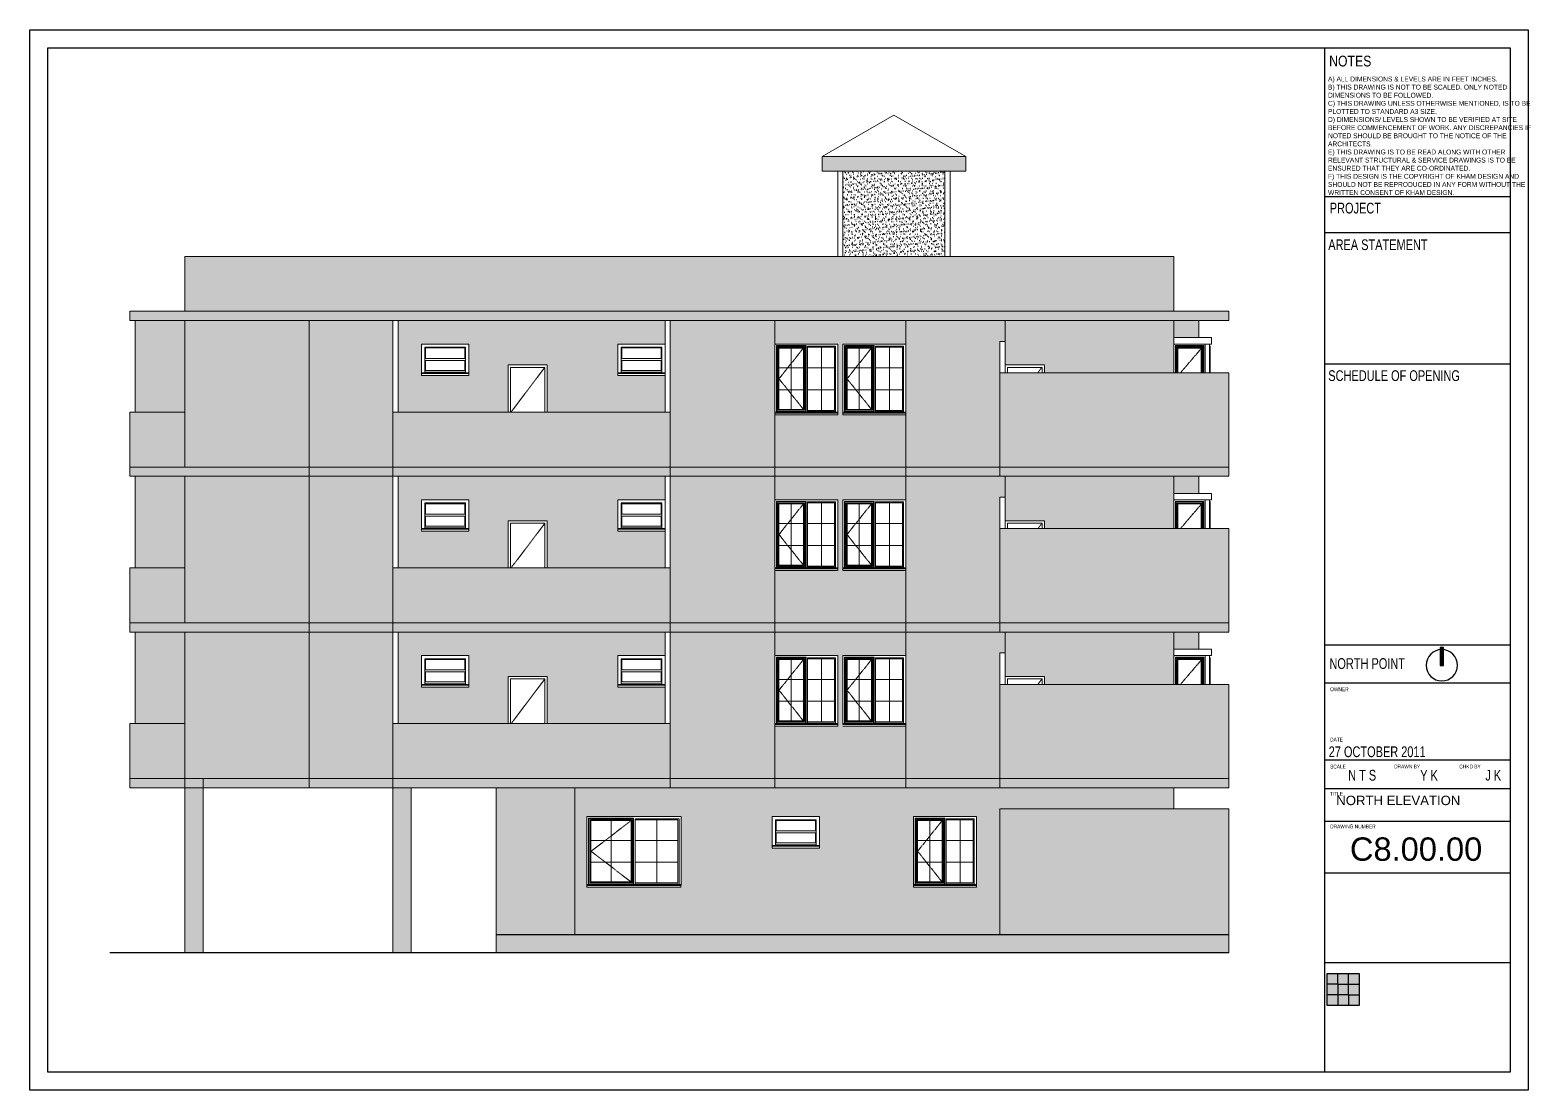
# Model space of a CAD drawing. Header units: inches. Extents: x 13884 to 18519, y 5853 to 8310.
# Drawn here: x 13884 to 15029, y 6676 to 7486 of the extents above; entities that cross this region are included whole.
import ezdxf

# ---------------------------------------------------------------- set-up
doc = ezdxf.new("R2010")
doc.units = ezdxf.units.IN
doc.header["$LTSCALE"] = 0.5
doc.header["$MEASUREMENT"] = 0
doc.linetypes.add('Centre', pattern=[1.25, 0.25, -0.1875, 0.625, -0.1875])
doc.layers.add('A- Template', color=7, linetype='Continuous')
doc.layers.add('Template', color=7, linetype='Continuous')
for name, color, linetype, lineweight in [('A-COLSENM', 4, 'Continuous', 9), ('A-DOORSYM', 1, 'Continuous', 9), ('A-FLOROTM', 6, 'Continuous', 9), ('A-GLAZIDM', 6, 'Continuous', 9), ('A-ROOFOTM', 4, 'Continuous', 9), ('A-WALL', 2, 'Continuous', 9)]:
    doc.layers.add(name, color=color, linetype=linetype, lineweight=lineweight)
doc.styles.add('alpha', font='swisscl.ttf')
pattern_1 = [(37.5, (0, 0), (-0.1259867, 3.85364754), [0, -3.04, 0, -3.4, 0, -3.25]), (7.5, (0, 0), (3.5395534, 5.6442921), [0, -1.64, 0, -2.74, 0, -1.05]), (327.5, (-2.46, 0), (6.2282837, 0.0113181), [0, -1, 0, -3.6, 0, -4.7]), (317.5, (-2.46, 0), (6.0122532, 1.7553511), [0, -0.5, 0, -2.36, 0, -2.7])]

# ---------------------------------------------------------------- blocks, each defined once
blk = doc.blocks.new('Concept - Sash - W4-132859-East')
at = {"layer": 'A-GLAZIDM', "color": 7}
for p, q in [((40.8, 101.6), (72, 101.6)), ((40.8, 82.5), (40.8, 101.6)), ((41.4, 101), (41.4, 93)), ((71.4, 101), (41.4, 101)), ((41.4, 93), (71.4, 93)), ((71.4, 93), (71.4, 101)), ((72, 101.6), (72, 82.5)), ((38.4, 82), (74.4, 82)), ((74.4, 82), (38.4, 82)), ((38.4, 81.5), (38.4, 81.8)), ((74.4, 81.8), (38.4, 81.8)), ((38.4, 80), (38.4, 81.5)), ((74.4, 81.5), (38.4, 81.5)), ((72, 91.5), (40.8, 91.5)), ((72, 82.5), (40.8, 82.5)), ((41.4, 91.5), (41.4, 83.9)), ((41.4, 83.9), (71.4, 83.9)), ((71.4, 83.9), (71.4, 91.5)), ((74.4, 81.8), (74.4, 81.5)), ((74.4, 81.5), (74.4, 80)), ((74.4, 80), (38.4, 80))]:
    blk.add_line(p, q, dxfattribs=at)
blk = doc.blocks.new('Dbl All Bars - W3-135000-East')
at = {"layer": 'A-GLAZIDM', "color": 7}
for p, q in [((147.6, 52.1), (147.6, 102.8)), ((148, 102.4), (147.6, 102.8)), ((147.6, 102.8), (170.2, 102.8)), ((148, 52.5), (148, 102.4)), ((169.8, 102.4), (148, 102.4)), ((149.5, 100.9), (148.9, 101.5)), ((148.9, 101.5), (148.9, 53.4)), ((168.9, 101.5), (148.9, 101.5)), ((149.5, 100.9), (149.5, 54.1)), ((168.2, 100.9), (149.5, 100.9)), ((158.9, 54.1), (158.9, 100.9)), ((168.9, 101.5), (168.2, 100.9)), ((168.2, 54.1), (168.2, 100.9)), ((168.9, 53.4), (168.9, 101.5)), ((170.2, 102.8), (169.8, 102.4)), ((169.8, 102.4), (169.8, 52.5)), ((170.2, 102.8), (170.2, 52.1)), ((171.4, 52.5), (171.4, 102.4)), ((171.4, 102.4), (192.8, 102.4)), ((171.4, 101.6), (171.4, 102.4)), ((192.8, 102.4), (171.4, 102.4)), ((192, 101.6), (171.4, 101.6)), ((181.9, 53.3), (181.9, 101.6)), ((192, 101.6), (192, 53.3)), ((192.8, 102.4), (192.8, 52.5)), ((192.8, 52.5), (192.8, 102.4)), ((149.5, 85.8), (168.2, 85.8)), ((171.4, 85.8), (192, 85.8)), ((149.5, 69.1), (168.2, 69.1)), ((171.4, 69.1), (192, 69.1)), ((146.4, 52), (194.4, 52)), ((194.4, 52), (146.4, 52)), ((194.4, 51.8), (146.4, 51.8)), ((146.4, 51.3), (146.4, 51.6)), ((146.4, 50), (146.4, 51.3)), ((194.4, 51.3), (146.4, 51.3)), ((194.4, 50), (146.4, 50)), ((148, 52.5), (147.6, 52.1)), ((170.2, 52.1), (147.6, 52.1)), ((169.8, 52.5), (148, 52.5)), ((149.5, 54.1), (148.9, 53.4)), ((148.9, 53.4), (168.9, 53.4)), ((149.5, 54.1), (168.2, 54.1)), ((168.2, 54.1), (168.9, 53.4)), ((169.8, 52.5), (170.2, 52.1)), ((192, 53.3), (171.4, 53.3)), ((171.4, 53.3), (171.4, 52.5)), ((192.8, 52.5), (171.4, 52.5)), ((171.4, 52.5), (192.8, 52.5)), ((194.4, 51.6), (194.4, 51.3)), ((194.4, 51.3), (194.4, 50))]:
    blk.add_line(p, q, dxfattribs=at)
at = {"layer": 'A-GLAZIDM', "color": 7, "linetype": 'Centre'}
for p in [(168.2, 100.9), (168.2, 54.1)]:
    blk.add_line(p, (149.5, 77.5), dxfattribs=at)
blk = doc.blocks.new('Dbl All Bars - W2-137979-East')
at = {"layer": 'A-GLAZIDM', "color": 7}
for p, q in [((-102.2, 52.1), (-102.2, 102.8)), ((-101.8, 102.4), (-102.2, 102.8)), ((-102.2, 102.8), (-67.6, 102.8)), ((-101.8, 52.5), (-101.8, 102.4)), ((-68, 102.4), (-101.8, 102.4)), ((-100.2, 100.9), (-100.9, 101.5)), ((-100.9, 101.5), (-100.9, 53.4)), ((-68.8, 101.5), (-100.9, 101.5)), ((-100.2, 100.9), (-100.2, 54.1)), ((-69.5, 100.9), (-100.2, 100.9)), ((-84.9, 54.1), (-84.9, 100.9)), ((-68.8, 101.5), (-69.5, 100.9)), ((-69.5, 54.1), (-69.5, 100.9)), ((-68.8, 53.4), (-68.8, 101.5)), ((-67.6, 102.8), (-68, 102.4)), ((-68, 102.4), (-68, 52.5)), ((-67.6, 102.8), (-67.6, 52.1)), ((-66.4, 52.5), (-66.4, 102.4)), ((-66.4, 102.4), (-32.9, 102.4)), ((-66.4, 101.6), (-66.4, 102.4)), ((-32.9, 102.4), (-66.4, 102.4)), ((-33.7, 101.6), (-66.4, 101.6)), ((-49.9, 53.3), (-49.9, 101.6)), ((-33.7, 101.6), (-33.7, 53.3)), ((-32.9, 102.4), (-32.9, 52.5)), ((-32.9, 52.5), (-32.9, 102.4)), ((-100.2, 85.8), (-69.5, 85.8)), ((-66.4, 85.8), (-33.7, 85.8)), ((-100.2, 69.1), (-69.5, 69.1)), ((-66.4, 69.1), (-33.7, 69.1)), ((-103.4, 52), (-31.4, 52)), ((-31.4, 52), (-103.4, 52)), ((-31.4, 51.8), (-103.4, 51.8)), ((-103.4, 51.3), (-103.4, 51.6)), ((-103.4, 50), (-103.4, 51.3)), ((-31.4, 51.3), (-103.4, 51.3)), ((-31.4, 50), (-103.4, 50)), ((-101.8, 52.5), (-102.2, 52.1)), ((-67.6, 52.1), (-102.2, 52.1)), ((-68, 52.5), (-101.8, 52.5)), ((-100.2, 54.1), (-100.9, 53.4)), ((-100.9, 53.4), (-68.8, 53.4)), ((-100.2, 54.1), (-69.5, 54.1)), ((-69.5, 54.1), (-68.8, 53.4)), ((-68, 52.5), (-67.6, 52.1)), ((-33.7, 53.3), (-66.4, 53.3)), ((-66.4, 53.3), (-66.4, 52.5)), ((-32.9, 52.5), (-66.4, 52.5)), ((-66.4, 52.5), (-32.9, 52.5)), ((-31.4, 51.6), (-31.4, 51.3)), ((-31.4, 51.3), (-31.4, 50))]:
    blk.add_line(p, q, dxfattribs=at)
at = {"layer": 'A-GLAZIDM', "color": 7, "linetype": 'Centre'}
for p in [(-69.5, 100.9), (-69.5, 54.1)]:
    blk.add_line(p, (-100.2, 77.5), dxfattribs=at)
blk = doc.blocks.new('Single Shutter with Louvers - D3-135380-East')
at = {"layer": 'A-DOORSYM'}
for p, q in [((218.2, 211.2), (218.2, 207)), ((244.6, 211.2), (218.2, 211.2)), ((218.2, 211.2), (244.6, 211.2)), ((218.2, 207), (218.2, 211.2)), ((244.6, 207), (244.6, 211.2)), ((244.6, 211.2), (244.6, 207))]:
    blk.add_line(p, q, dxfattribs=at)
at = {"layer": 'A-DOORSYM', "linetype": 'Centre'}
blk.add_line((241.4, 207), (244.6, 211.2), dxfattribs=at)
blk = doc.blocks.new('Single Shutter with Louvers - D3-V2-East')
at = {"layer": 'A-DOORSYM'}
for p, q in [((-161.8, 211.2), (-161.8, 177)), ((-135.4, 211.2), (-161.8, 211.2)), ((-161.8, 211.2), (-135.4, 211.2)), ((-161.8, 177), (-161.8, 211.2)), ((-135.4, 177), (-135.4, 211.2)), ((-135.4, 211.2), (-135.4, 177))]:
    blk.add_line(p, q, dxfattribs=at)
at = {"layer": 'A-DOORSYM', "linetype": 'Centre'}
blk.add_line((-161.3, 177), (-135.4, 211.2), dxfattribs=at)
blk = doc.blocks.new('Concept - Sash - W4-V3-East')
at = {"layer": 'A-GLAZIDM', "color": 7}
for p, q in [((-77.2, 226.6), (-46, 226.6)), ((-77.2, 207.5), (-77.2, 226.6)), ((-76.6, 226), (-76.6, 218)), ((-46.6, 226), (-76.6, 226)), ((-76.6, 218), (-46.6, 218)), ((-46.6, 218), (-46.6, 226)), ((-46, 226.6), (-46, 207.5)), ((-79.6, 207), (-43.6, 207)), ((-43.6, 207), (-79.6, 207)), ((-79.6, 206.5), (-79.6, 206.8)), ((-43.6, 206.8), (-79.6, 206.8)), ((-79.6, 205), (-79.6, 206.5)), ((-43.6, 206.5), (-79.6, 206.5)), ((-46, 216.5), (-77.2, 216.5)), ((-46, 207.5), (-77.2, 207.5)), ((-76.6, 216.5), (-76.6, 208.9)), ((-76.6, 208.9), (-46.6, 208.9)), ((-46.6, 208.9), (-46.6, 216.5)), ((-43.6, 205), (-79.6, 205))]:
    blk.add_line(p, q, dxfattribs=at)
blk = doc.blocks.new('Dbl All Bars - W3-V5-East')
at = {"layer": 'A-GLAZIDM', "color": 7}
for p, q in [((41.6, 177.1), (41.6, 227.8)), ((42, 227.4), (41.6, 227.8)), ((41.6, 227.8), (64.2, 227.8)), ((42, 177.5), (42, 227.4)), ((63.8, 227.4), (42, 227.4)), ((43.5, 225.9), (42.9, 226.5)), ((42.9, 226.5), (42.9, 178.4)), ((62.9, 226.5), (42.9, 226.5)), ((43.5, 225.9), (43.5, 179.1)), ((62.2, 225.9), (43.5, 225.9)), ((52.9, 179.1), (52.9, 225.9)), ((62.9, 226.5), (62.2, 225.9)), ((62.2, 179.1), (62.2, 225.9)), ((62.9, 178.4), (62.9, 226.5)), ((64.2, 227.8), (63.8, 227.4)), ((63.8, 227.4), (63.8, 177.5)), ((64.2, 227.8), (64.2, 177.1)), ((65.4, 177.5), (65.4, 227.4)), ((65.4, 227.4), (86.8, 227.4)), ((65.4, 226.6), (65.4, 227.4)), ((86.8, 227.4), (65.4, 227.4)), ((86, 226.6), (65.4, 226.6)), ((75.9, 178.3), (75.9, 226.6)), ((86, 226.6), (86, 178.3)), ((86.8, 227.4), (86.8, 177.5)), ((86.8, 177.5), (86.8, 227.4)), ((43.5, 210.8), (62.2, 210.8)), ((65.4, 210.8), (86, 210.8)), ((43.5, 194.1), (62.2, 194.1)), ((65.4, 194.1), (86, 194.1)), ((40.4, 177), (88.4, 177)), ((88.4, 177), (40.4, 177)), ((88.4, 176.8), (40.4, 176.8)), ((88.4, 176.3), (40.4, 176.3)), ((88.4, 175), (40.4, 175)), ((42, 177.5), (41.6, 177.1)), ((64.2, 177.1), (41.6, 177.1)), ((63.8, 177.5), (42, 177.5)), ((43.5, 179.1), (42.9, 178.4)), ((42.9, 178.4), (62.9, 178.4)), ((43.5, 179.1), (62.2, 179.1)), ((62.2, 179.1), (62.9, 178.4)), ((63.8, 177.5), (64.2, 177.1)), ((86, 178.3), (65.4, 178.3)), ((65.4, 178.3), (65.4, 177.5)), ((86.8, 177.5), (65.4, 177.5)), ((65.4, 177.5), (86.8, 177.5)), ((88.4, 176.6), (88.4, 176.3)), ((88.4, 176.3), (88.4, 175))]:
    blk.add_line(p, q, dxfattribs=at)
at = {"layer": 'A-GLAZIDM', "color": 7, "linetype": 'Centre'}
for p in [(62.2, 225.9), (62.2, 179.1)]:
    blk.add_line(p, (43.5, 202.5), dxfattribs=at)
blk = doc.blocks.new('Bay - Rectangular _3_ - 6ft-157447-East')
at = {"layer": 'A-GLAZIDM', "color": 7}
for p, q in [((345.4, 233.9), (374.2, 233.9)), ((374.2, 233.9), (374.2, 229)), ((374.2, 229), (345.4, 229)), ((346.6, 207), (346.6, 227.8)), ((347, 227.4), (346.6, 227.8)), ((346.6, 227.8), (368.2, 227.8)), ((347, 207), (347, 227.4)), ((367.8, 227.4), (347, 227.4)), ((348.5, 225.9), (347.9, 226.5)), ((347.9, 226.5), (347.9, 207)), ((366.9, 226.5), (347.9, 226.5)), ((348.5, 225.9), (348.5, 207)), ((366.2, 225.9), (348.5, 225.9)), ((366.9, 226.5), (366.2, 225.9)), ((366.2, 207), (366.2, 225.9)), ((366.9, 207), (366.9, 226.5)), ((368.2, 227.8), (367.8, 227.4)), ((367.8, 227.4), (367.8, 207)), ((368.2, 227.8), (368.2, 207)), ((369.4, 207), (369.4, 229)), ((369.4, 229), (369.4, 207)), ((372.7, 229), (372.7, 207)), ((372.7, 227.8), (372.9, 227.8)), ((372.9, 227.8), (373.1, 227.4)), ((372.9, 227.8), (372.9, 207)), ((373.1, 207), (373.1, 227.4))]:
    blk.add_line(p, q, dxfattribs=at)
at = {"layer": 'A-GLAZIDM', "color": 7, "linetype": 'Centre'}
blk.add_line((368.2, 227.8), (350.4, 207), dxfattribs=at)
blk = doc.blocks.new('Dbl All Bars - W3-V4-East')
at = {"layer": 'A-GLAZIDM', "color": 7}
for p, q in [((93.6, 177.1), (93.6, 227.8)), ((94, 227.4), (93.6, 227.8)), ((93.6, 227.8), (116.2, 227.8)), ((94, 177.5), (94, 227.4)), ((115.8, 227.4), (94, 227.4)), ((95.5, 225.9), (94.9, 226.5)), ((94.9, 226.5), (94.9, 178.4)), ((114.9, 226.5), (94.9, 226.5)), ((95.5, 225.9), (95.5, 179.1)), ((114.2, 225.9), (95.5, 225.9)), ((104.9, 179.1), (104.9, 225.9)), ((114.9, 226.5), (114.2, 225.9)), ((114.2, 179.1), (114.2, 225.9)), ((114.9, 178.4), (114.9, 226.5)), ((116.2, 227.8), (115.8, 227.4)), ((115.8, 227.4), (115.8, 177.5)), ((116.2, 227.8), (116.2, 177.1)), ((117.4, 177.5), (117.4, 227.4)), ((117.4, 227.4), (138.8, 227.4)), ((117.4, 226.6), (117.4, 227.4)), ((138.8, 227.4), (117.4, 227.4)), ((138, 226.6), (117.4, 226.6)), ((127.9, 178.3), (127.9, 226.6)), ((138, 226.6), (138, 178.3)), ((138.8, 227.4), (138.8, 177.5)), ((138.8, 177.5), (138.8, 227.4)), ((95.5, 210.8), (114.2, 210.8)), ((117.4, 210.8), (138, 210.8)), ((95.5, 194.1), (114.2, 194.1)), ((117.4, 194.1), (138, 194.1)), ((92.4, 177), (140.4, 177)), ((140.4, 177), (92.4, 177)), ((140.4, 176.8), (92.4, 176.8)), ((92.4, 176.3), (92.4, 176.6)), ((92.4, 175), (92.4, 176.3)), ((140.4, 176.3), (92.4, 176.3)), ((140.4, 175), (92.4, 175)), ((94, 177.5), (93.6, 177.1)), ((116.2, 177.1), (93.6, 177.1)), ((115.8, 177.5), (94, 177.5)), ((95.5, 179.1), (94.9, 178.4)), ((94.9, 178.4), (114.9, 178.4)), ((95.5, 179.1), (114.2, 179.1)), ((114.2, 179.1), (114.9, 178.4)), ((115.8, 177.5), (116.2, 177.1)), ((138, 178.3), (117.4, 178.3)), ((117.4, 178.3), (117.4, 177.5)), ((138.8, 177.5), (117.4, 177.5)), ((117.4, 177.5), (138.8, 177.5))]:
    blk.add_line(p, q, dxfattribs=at)
at = {"layer": 'A-GLAZIDM', "color": 7, "linetype": 'Centre'}
for p in [(114.2, 225.9), (114.2, 179.1)]:
    blk.add_line(p, (95.5, 202.5), dxfattribs=at)
blk = doc.blocks.new('A3 Paper')
at = {"layer": 'Template', "color": 116}
for points in [[(44545, -27531), (69442, -27531), (69442, -45138), (44545, -45138)], [(69146, -44841), (44841, -44841), (44841, -27828), (69146, -27828)]]:
    blk.add_lwpolyline(points, close=True, dxfattribs=at)
blk = doc.blocks.new('North Point')
at = {"layer": 'A- Template'}
blk.add_lwpolyline([(-0.1, 1.6), (18.2, 1.6), (18.2, -1.8), (-0.1, -1.8)], close=True, dxfattribs=at)
blk.add_circle((0, 0), 16.1, dxfattribs=at)
blk.add_solid([(-0.1, 1.6), (18.2, 1.6), (-0.1, -1.8), (18.2, -1.8)], dxfattribs=at)

msp = doc.modelspace()

# ---------------------------------------------------------------- hatches: boundary and pattern name
h = msp.add_hatch(color=250)
h.dxf.hatch_style = 1
h.paths.add_polyline_path([(14016.50499, 6907.20143), (14002.50499, 6907.20143), (14002.50499, 6781.20143), (14016.50499, 6781.20143)])
h.paths.add_polyline_path([(14002.50499, 6914.20143), (13960.50499, 6914.20143), (13960.50499, 6907.20143), (14002.50499, 6907.20143)])
h.paths.add_polyline_path([(14016.50499, 6914.20143), (14002.50499, 6914.20143), (14002.50499, 6907.20143), (14016.50499, 6907.20143)])
h.paths.add_polyline_path([(14097.50499, 6914.20143), (14016.50499, 6914.20143), (14016.50499, 6907.20143), (14097.50499, 6907.20143)])
h.paths.add_polyline_path([(14161.50499, 6914.20143), (14097.50499, 6914.20143), (14097.50499, 6907.20143), (14161.50499, 6907.20143), (14161.50499, 6909.20143)])
h.paths.add_polyline_path([(14175.50499, 6907.20143), (14161.50499, 6907.20143), (14161.50499, 6781.20143), (14175.50499, 6781.20143)])
h.paths.add_polyline_path([(14373.50499, 6914.20143), (14161.50499, 6914.20143), (14161.50499, 6909.20143), (14161.50499, 6907.20143), (14175.50499, 6907.20143), (14373.50499, 6907.20143)])
h.paths.add_polyline_path([(14800.50499, 6795.20143), (14240.50499, 6795.20143), (14240.50499, 6781.20143), (14800.50499, 6781.20143)])
h.paths.add_polyline_path([(14800.50499, 6914.20143), (14625.50499, 6914.20143), (14625.50499, 6907.20143), (14800.50499, 6907.20143)])
h.paths.add_polyline_path([(14625.50499, 6914.20143), (14553.50499, 6914.20143), (14553.50499, 6907.20143), (14625.50499, 6907.20143)])
h.paths.add_polyline_path([(14553.50499, 6914.20143), (14453.50499, 6914.20143), (14453.50499, 6907.20143), (14553.50499, 6907.20143)])
h.paths.add_polyline_path([(14453.50499, 6914.20143), (14373.50499, 6914.20143), (14373.50499, 6907.20143), (14453.50499, 6907.20143)])
h.paths.add_polyline_path([(14758.50499, 7313.20143), (14002.50499, 7313.20143), (14002.50499, 7271.20143), (14758.50499, 7271.20143)])
h.paths.add_polyline_path([(14599.50499, 7389.38569), (14489.50499, 7389.38569), (14489.50499, 7378.20143), (14599.50499, 7378.20143)])
h = msp.add_hatch()
h.set_pattern_fill('AR-SAND', color=250, scale=2)
h.set_pattern_definition(pattern_1)
h.paths.add_polyline_path([(14583.50499, 7378.20143), (14505.50499, 7378.20143), (14505.50499, 7313.20143), (14583.50499, 7313.20143)])
h = msp.add_hatch(color=250)
h.dxf.hatch_style = 1
h.paths.add_polyline_path([(14800.50499, 7271.20143), (13960.50499, 7271.20143), (13960.50499, 7264.20143), (14800.50499, 7264.20143)])
h.paths.add_polyline_path([(14002.50499, 7194.20143), (13960.50499, 7194.20143), (13960.50499, 7152.20143), (14002.50499, 7152.20143)])
h.paths.add_polyline_path([(14373.50499, 7194.20143), (14161.50499, 7194.20143), (14161.50499, 7152.20143), (14373.50499, 7152.20143)])
h.paths.add_polyline_path([(14800.50499, 7224.20143), (14625.50499, 7224.20143), (14625.50499, 7152.20143), (14800.50499, 7152.20143)])
h = msp.add_hatch()
h.set_pattern_fill('AR-SAND', color=250, scale=2)
h.set_pattern_definition(pattern_1)
h.paths.add_polyline_path([(14002.50499, 7264.20143), (13964.50499, 7264.20143), (13964.50499, 7194.20143), (14002.50499, 7194.20143)])
h.paths.add_polyline_path([(14097.50499, 7264.20143), (14002.50499, 7264.20143), (14002.50499, 7194.20143), (14002.50499, 7152.20143), (14097.50499, 7152.20143)])
h.paths.add_polyline_path([(14161.50499, 7264.20143), (14097.50499, 7264.20143), (14097.50499, 7152.20143), (14161.50499, 7152.20143)])
h.paths.add_polyline_path([(14333.50499, 7246.20143), (14369.50499, 7246.20143), (14369.50499, 7264.20143), (14165.50499, 7264.20143), (14165.50499, 7194.20143), (14249.50499, 7194.20143), (14249.50499, 7230.20143), (14279.50499, 7230.20143), (14279.50499, 7194.20143), (14369.50499, 7194.20143), (14369.50499, 7222.20143), (14333.50499, 7222.20143), (14333.50499, 7223.75073), (14333.50499, 7223.98086)])
h.paths.add_polyline_path([(14219.45208, 7223.98086), (14219.45208, 7222.20143), (14183.45208, 7222.20143), (14183.45208, 7223.75073), (14183.45208, 7223.98086), (14183.45208, 7246.20143), (14219.45208, 7246.20143)], flags=16)
h.paths.add_polyline_path([(14217.08988, 7243.83923), (14217.08988, 7224.2093), (14219.45208, 7224.2093), (14219.45208, 7223.75073), (14183.45208, 7223.75073), (14183.45208, 7224.2093), (14185.81429, 7224.2093), (14185.81429, 7243.83923)], flags=0)
h.paths.add_polyline_path([(14216.41779, 7243.16714), (14216.41779, 7235.16879), (14186.48638, 7235.16879), (14186.48638, 7243.16714)], flags=0)
h.paths.add_polyline_path([(14216.41779, 7233.7093), (14216.41779, 7226.14124), (14186.48638, 7226.14124), (14186.48638, 7233.7093)], flags=0)
h.paths.add_polyline_path([(14453.50499, 7264.20143), (14373.50499, 7264.20143), (14373.50499, 7152.20143), (14453.50499, 7152.20143)])
h.paths.add_polyline_path([(14553.50499, 7192.20143), (14505.50499, 7192.20143), (14505.50499, 7193.53249), (14505.50499, 7193.75519), (14505.50499, 7246.20143), (14553.50499, 7246.20143), (14553.50499, 7264.20143), (14453.50499, 7264.20143), (14453.50499, 7246.20143), (14501.50499, 7246.20143), (14501.50499, 7193.75519), (14501.50499, 7193.53249), (14501.50499, 7192.20143), (14453.50499, 7192.20143), (14453.50499, 7152.20143), (14553.50499, 7152.20143)])
h.paths.add_polyline_path([(14625.50499, 7248.20143), (14629.50499, 7248.20143), (14629.50499, 7264.20143), (14553.50499, 7264.20143), (14553.50499, 7246.20143), (14553.50499, 7152.20143), (14625.50499, 7152.20143)])
h.paths.add_polyline_path([(14758.50499, 7264.20143), (14629.50499, 7264.20143), (14629.50499, 7248.20143), (14629.50499, 7230.20143), (14659.50499, 7230.20143), (14659.50499, 7224.20143), (14758.50499, 7224.20143)])
h.paths.add_polyline_path([(14777.50499, 7264.20143), (14758.50499, 7264.20143), (14758.50499, 7251.12269), (14777.50499, 7251.12269)])
h = msp.add_hatch(color=250)
h.dxf.hatch_style = 1
h.paths.add_polyline_path([(14800.50499, 7152.20143), (13960.50499, 7152.20143), (13960.50499, 7145.20143), (14800.50499, 7145.20143)])
h.paths.add_polyline_path([(14002.50499, 7075.20143), (13960.50499, 7075.20143), (13960.50499, 7033.20143), (14002.50499, 7033.20143)])
h.paths.add_polyline_path([(14373.50499, 7075.20143), (14161.50499, 7075.20143), (14161.50499, 7033.20143), (14373.50499, 7033.20143)])
h.paths.add_polyline_path([(14800.50499, 7105.20143), (14625.50499, 7105.20143), (14625.50499, 7033.20143), (14800.50499, 7033.20143)])
h = msp.add_hatch()
h.set_pattern_fill('AR-SAND', color=250, scale=2)
h.set_pattern_definition(pattern_1)
h.paths.add_polyline_path([(14002.50499, 7145.20143), (13964.50499, 7145.20143), (13964.50499, 7075.20143), (14002.50499, 7075.20143)])
h.paths.add_polyline_path([(14097.50499, 7145.20143), (14002.50499, 7145.20143), (14002.50499, 7075.20143), (14002.50499, 7033.20143), (14097.50499, 7033.20143)])
h.paths.add_polyline_path([(14161.50499, 7145.20143), (14097.50499, 7145.20143), (14097.50499, 7033.20143), (14161.50499, 7033.20143)])
h.paths.add_polyline_path([(14333.50499, 7127.20143), (14369.50499, 7127.20143), (14369.50499, 7145.20143), (14165.50499, 7145.20143), (14165.50499, 7075.20143), (14249.50499, 7075.20143), (14249.50499, 7111.20143), (14279.50499, 7111.20143), (14279.50499, 7075.20143), (14369.50499, 7075.20143), (14369.50499, 7103.20143), (14333.50499, 7103.20143), (14333.50499, 7104.75073), (14333.50499, 7104.98086)])
h.paths.add_polyline_path([(14219.45208, 7104.98086), (14219.45208, 7103.20143), (14183.45208, 7103.20143), (14183.45208, 7104.75073), (14183.45208, 7104.98086), (14183.45208, 7127.20143), (14219.45208, 7127.20143)], flags=16)
h.paths.add_polyline_path([(14217.08988, 7124.83923), (14217.08988, 7105.2093), (14219.45208, 7105.2093), (14219.45208, 7104.75073), (14183.45208, 7104.75073), (14183.45208, 7105.2093), (14185.81429, 7105.2093), (14185.81429, 7124.83923)], flags=0)
h.paths.add_polyline_path([(14216.41779, 7124.16714), (14216.41779, 7116.16879), (14186.48638, 7116.16879), (14186.48638, 7124.16714)], flags=0)
h.paths.add_polyline_path([(14216.41779, 7114.7093), (14216.41779, 7107.14124), (14186.48638, 7107.14124), (14186.48638, 7114.7093)], flags=0)
h.paths.add_polyline_path([(14453.50499, 7145.20143), (14373.50499, 7145.20143), (14373.50499, 7033.20143), (14453.50499, 7033.20143)])
h.paths.add_polyline_path([(14553.50499, 7073.20143), (14505.50499, 7073.20143), (14505.50499, 7074.53249), (14505.50499, 7074.75519), (14505.50499, 7127.20143), (14553.50499, 7127.20143), (14553.50499, 7145.20143), (14453.50499, 7145.20143), (14453.50499, 7127.20143), (14501.50499, 7127.20143), (14501.50499, 7074.75519), (14501.50499, 7074.53249), (14501.50499, 7073.20143), (14453.50499, 7073.20143), (14453.50499, 7033.20143), (14553.50499, 7033.20143)])
h.paths.add_polyline_path([(14625.50499, 7129.20143), (14629.50499, 7129.20143), (14629.50499, 7145.20143), (14553.50499, 7145.20143), (14553.50499, 7127.20143), (14553.50499, 7033.20143), (14625.50499, 7033.20143)])
h.paths.add_polyline_path([(14758.50499, 7145.20143), (14629.50499, 7145.20143), (14629.50499, 7129.20143), (14629.50499, 7111.20143), (14659.50499, 7111.20143), (14659.50499, 7105.20143), (14758.50499, 7105.20143)])
h.paths.add_polyline_path([(14777.50499, 7145.20143), (14758.50499, 7145.20143), (14758.50499, 7132.12269), (14777.50499, 7132.12269)])
h = msp.add_hatch(color=250)
h.dxf.hatch_style = 1
h.paths.add_polyline_path([(14800.50499, 7033.20143), (13960.50499, 7033.20143), (13960.50499, 7026.20143), (14800.50499, 7026.20143)])
h.paths.add_polyline_path([(14002.50499, 6956.20143), (13960.50499, 6956.20143), (13960.50499, 6914.20143), (14002.50499, 6914.20143)])
h.paths.add_polyline_path([(14373.50499, 6956.20143), (14161.50499, 6956.20143), (14161.50499, 6914.20143), (14373.50499, 6914.20143)])
h.paths.add_polyline_path([(14800.50499, 6986.20143), (14625.50499, 6986.20143), (14625.50499, 6914.20143), (14800.50499, 6914.20143)])
h = msp.add_hatch()
h.set_pattern_fill('AR-SAND', color=250, scale=2)
h.set_pattern_definition(pattern_1)
h.paths.add_polyline_path([(14002.50499, 7026.20143), (13964.50499, 7026.20143), (13964.50499, 6956.20143), (14002.50499, 6956.20143)])
h.paths.add_polyline_path([(14097.50499, 7026.20143), (14002.50499, 7026.20143), (14002.50499, 6956.20143), (14002.50499, 6914.20143), (14097.50499, 6914.20143)])
h.paths.add_polyline_path([(14161.50499, 7026.20143), (14097.50499, 7026.20143), (14097.50499, 6914.20143), (14161.50499, 6914.20143)])
h.paths.add_polyline_path([(14333.50499, 7008.20143), (14369.50499, 7008.20143), (14369.50499, 7026.20143), (14165.50499, 7026.20143), (14165.50499, 6956.20143), (14249.50499, 6956.20143), (14249.50499, 6992.20143), (14279.50499, 6992.20143), (14279.50499, 6956.20143), (14369.50499, 6956.20143), (14369.50499, 6984.20143), (14333.50499, 6984.20143), (14333.50499, 6985.75073), (14333.50499, 6985.98086)])
h.paths.add_polyline_path([(14219.45208, 6985.98086), (14219.45208, 6984.20143), (14183.45208, 6984.20143), (14183.45208, 6985.75073), (14183.45208, 6985.98086), (14183.45208, 7008.20143), (14219.45208, 7008.20143)], flags=16)
h.paths.add_polyline_path([(14217.08988, 7005.83923), (14217.08988, 6986.2093), (14219.45208, 6986.2093), (14219.45208, 6985.75073), (14183.45208, 6985.75073), (14183.45208, 6986.2093), (14185.81429, 6986.2093), (14185.81429, 7005.83923)], flags=0)
h.paths.add_polyline_path([(14216.41779, 7005.16714), (14216.41779, 6997.16879), (14186.48638, 6997.16879), (14186.48638, 7005.16714)], flags=0)
h.paths.add_polyline_path([(14216.41779, 6995.7093), (14216.41779, 6988.14124), (14186.48638, 6988.14124), (14186.48638, 6995.7093)], flags=0)
h.paths.add_polyline_path([(14453.50499, 7026.20143), (14373.50499, 7026.20143), (14373.50499, 6914.20143), (14453.50499, 6914.20143)])
h.paths.add_polyline_path([(14553.50499, 6954.20143), (14505.50499, 6954.20143), (14505.50499, 6955.53249), (14505.50499, 6955.75519), (14505.50499, 7008.20143), (14553.50499, 7008.20143), (14553.50499, 7026.20143), (14453.50499, 7026.20143), (14453.50499, 7008.20143), (14501.50499, 7008.20143), (14501.50499, 6955.75519), (14501.50499, 6955.53249), (14501.50499, 6954.20143), (14453.50499, 6954.20143), (14453.50499, 6914.20143), (14553.50499, 6914.20143)])
h.paths.add_polyline_path([(14625.50499, 7010.20143), (14629.50499, 7010.20143), (14629.50499, 7026.20143), (14553.50499, 7026.20143), (14553.50499, 7008.20143), (14553.50499, 6914.20143), (14625.50499, 6914.20143)])
h.paths.add_polyline_path([(14758.50499, 7026.20143), (14629.50499, 7026.20143), (14629.50499, 7010.20143), (14629.50499, 6992.20143), (14659.50499, 6992.20143), (14659.50499, 6986.20143), (14758.50499, 6986.20143)])
h.paths.add_polyline_path([(14777.50499, 7026.20143), (14758.50499, 7026.20143), (14758.50499, 7013.12269), (14777.50499, 7013.12269)])
h = msp.add_hatch()
h.set_pattern_fill('AR-SAND', color=250, scale=2)
h.set_pattern_definition(pattern_1)
h.paths.add_polyline_path([(14625.50499, 6891.20143), (14758.50499, 6891.20143), (14758.50499, 6907.20143), (14300.50499, 6907.20143), (14300.50499, 6795.20143), (14625.50499, 6795.20143)])
h.paths.add_polyline_path([(14451.50499, 6861.20143), (14451.50499, 6862.75073), (14451.50499, 6862.98086), (14451.50499, 6885.20143), (14487.50499, 6885.20143), (14487.50499, 6862.98086), (14487.50499, 6861.20143)], flags=16)
h.paths.add_polyline_path([(14451.50499, 6863.2093), (14453.86719, 6863.2093), (14453.86719, 6882.83923), (14485.14278, 6882.83923), (14485.14278, 6863.2093), (14487.50499, 6863.2093), (14487.50499, 6862.75073), (14451.50499, 6862.75073)], flags=0)
h.paths.add_polyline_path([(14454.53928, 6865.14124), (14454.53928, 6872.7093), (14484.47069, 6872.7093), (14484.47069, 6865.14124)], flags=0)
h.paths.add_polyline_path([(14381.75499, 6831.20143), (14309.75499, 6831.20143), (14309.75499, 6832.53249), (14309.75499, 6832.75519), (14309.75499, 6885.20143), (14381.75499, 6885.20143), (14381.75499, 6832.75519)], flags=16)
h.paths.add_polyline_path([(14310.85735, 6833.2093), (14310.93609, 6833.28804), (14310.93609, 6884.02033), (14345.55814, 6884.02033), (14345.55814, 6833.2093), (14345.63688, 6833.2093), (14345.55814, 6833.28804), (14310.93609, 6833.28804), (14310.64994, 6833.2093)], flags=0)
h.paths.add_polyline_path([(14311.36068, 6833.15764), (14311.36068, 6883.59574), (14345.13355, 6883.59574), (14345.13355, 6833.15764), (14346.73924, 6833.15764), (14346.73924, 6834.46915), (14346.73924, 6883.62663), (14380.18019, 6883.62663), (14380.18019, 6833.15764)], flags=0)
h.paths.add_polyline_path([(14379.39278, 6882.83923), (14379.39278, 6834.46915), (14363.26286, 6834.46915), (14363.26286, 6882.83923)], flags=0)
h.paths.add_polyline_path([(14454.53928, 6874.16879), (14454.53928, 6882.16714), (14484.47069, 6882.16714), (14484.47069, 6874.16879)], flags=0)
h.paths.add_polyline_path([(14344.27647, 6834.56971), (14312.21775, 6834.56971), (14312.21775, 6882.73866), (14344.27647, 6882.73866)], flags=0)
h.paths.add_polyline_path([(14343.58963, 6835.25655), (14312.90459, 6835.25655), (14312.90459, 6882.05182), (14343.58963, 6882.05182)], flags=0)
h.paths.add_polyline_path([(14312.90459, 6858.65419), (14328.24711, 6870.353), (14328.24711, 6846.95537)], flags=0)
h.paths.add_polyline_path([(14559.50499, 6831.20143), (14559.50499, 6832.53249), (14559.50499, 6832.75519), (14559.50499, 6885.20143), (14607.50499, 6885.20143), (14607.50499, 6832.75519), (14607.50499, 6831.20143)], flags=16)
h.paths.add_polyline_path([(14560.60735, 6833.2093), (14560.68609, 6833.28804), (14560.68609, 6884.02033), (14583.30814, 6884.02033), (14583.30814, 6833.2093), (14583.38688, 6833.2093), (14583.30814, 6833.28804), (14560.68609, 6833.28804), (14560.39994, 6833.2093)], flags=0)
h.paths.add_polyline_path([(14561.11068, 6833.15764), (14561.11068, 6883.59574), (14582.88355, 6883.59574), (14582.88355, 6833.15764), (14584.48924, 6833.15764), (14584.48924, 6834.46915), (14584.48924, 6883.62663), (14605.93019, 6883.62663), (14605.93019, 6833.15764)], flags=0)
h.paths.add_polyline_path([(14561.96775, 6834.56971), (14561.96775, 6882.73866), (14582.02647, 6882.73866), (14582.02647, 6834.56971)], flags=0)
h.paths.add_polyline_path([(14562.65459, 6835.25655), (14562.65459, 6882.05182), (14581.33963, 6882.05182), (14581.33963, 6835.25655)], flags=0)
h.paths.add_polyline_path([(14562.65459, 6858.65419), (14571.99711, 6870.353), (14571.99711, 6846.95537)], flags=0)
h.paths.add_polyline_path([(14605.14278, 6882.83923), (14605.14278, 6834.46915), (14595.01286, 6834.46915), (14595.01286, 6882.83923)], flags=0)
h.paths.add_polyline_path([(14300.50499, 6907.20143), (14240.50499, 6907.20143), (14240.50499, 6795.20143), (14300.50499, 6795.20143)])
h = msp.add_hatch(color=250)
h.dxf.hatch_style = 1
h.paths.add_polyline_path([(14800.50499, 6891.20143), (14625.50499, 6891.20143), (14625.50499, 6795.20143), (14800.50499, 6795.20143)])
h = msp.add_hatch(color=256)
h.dxf.hatch_style = 1
h.paths.add_polyline_path([(14883.79731, 6765.35216), (14875.63251, 6765.35216), (14875.63251, 6757.18736), (14883.79731, 6757.18736)])
h.paths.add_polyline_path([(14883.79731, 6757.18736), (14875.63251, 6757.18736), (14875.63251, 6749.02256), (14883.79731, 6749.02256)])
h.paths.add_polyline_path([(14891.96211, 6757.18736), (14883.79731, 6757.18736), (14883.79731, 6749.02256), (14891.96211, 6749.02256)])
h.paths.add_polyline_path([(14900.12691, 6749.02256), (14891.96211, 6749.02256), (14891.96211, 6740.85776), (14900.12691, 6740.85776)])
h.paths.add_polyline_path([(14891.96211, 6749.02256), (14883.79731, 6749.02256), (14883.79731, 6740.85776), (14891.96211, 6740.85776)])
h.paths.add_polyline_path([(14883.79731, 6749.02256), (14875.63251, 6749.02256), (14875.63251, 6740.85776), (14883.79731, 6740.85776)])
h = msp.add_hatch(color=256)
h.dxf.hatch_style = 1
h.paths.add_polyline_path([(14891.96211, 6765.35216), (14883.79731, 6765.35216), (14883.79731, 6757.18736), (14891.96211, 6757.18736)])
h.paths.add_polyline_path([(14900.12691, 6765.35216), (14891.96211, 6765.35216), (14891.96211, 6757.18736), (14900.12691, 6757.18736)])
h.paths.add_polyline_path([(14900.12691, 6757.18736), (14891.96211, 6757.18736), (14891.96211, 6749.02256), (14900.12691, 6749.02256)])

# ---------------------------------------------------------------- linework, layer by layer
for p, q in [((14873.61936, 7472.49168), (14873.61936, 6689.95805)), ((15015.20263, 7358.76361), (14873.61936, 7358.76361)), ((15015.20263, 7331.10693), (14873.61936, 7331.10693)), ((15015.20263, 7230.84312), (14873.61936, 7230.84312)), ((15015.58662, 7016.2284), (14873.61936, 7016.2284)), ((15015.58662, 6987.03159), (14873.61936, 6987.03159)), ((15015.58662, 6928.36628), (14874.09806, 6928.36628)), ((15015.58662, 6906.30814), (14873.61936, 6906.30814)), ((15015.58662, 6881.42567), (14873.61936, 6881.42567)), ((15015.58662, 6841.96095), (14873.61936, 6841.96095)), ((14240.50499, 6795.20143), (14800.50499, 6795.20143)), ((14800.50499, 6781.20143), (13945.17682, 6781.20143)), ((15015.58662, 6773.38939), (14873.61936, 6773.38939)), ((14875.63251, 6765.35216), (14900.12691, 6765.35216)), ((14875.63251, 6740.85776), (14875.63251, 6765.35216)), ((14883.79731, 6757.18736), (14883.79731, 6765.35216)), ((14883.79731, 6757.18736), (14900.12691, 6757.18736)), ((14891.96211, 6749.02256), (14891.96211, 6765.35216)), ((14900.12691, 6765.35216), (14900.12691, 6740.85776)), ((14891.96211, 6749.02256), (14900.12691, 6749.02256)), ((14900.12691, 6740.85776), (14875.63251, 6740.85776))]:
    msp.add_line(p, q)
at = {"lineweight": 30}
for p, q in [((14883.79731, 6757.18736), (14875.63251, 6757.18736)), ((14883.79731, 6757.18736), (14883.79731, 6740.85776)), ((14891.96211, 6749.02256), (14875.63251, 6749.02256)), ((14891.96211, 6749.02256), (14891.96211, 6740.85776))]:
    msp.add_line(p, q, dxfattribs=at)
at = {"layer": 'A-COLSENM'}
for p, q in [((14002.50499, 6781.20143), (14002.50499, 6914.20143)), ((14016.50499, 6914.20143), (14016.50499, 6781.20143)), ((14161.50499, 6781.20143), (14161.50499, 6909.20143)), ((14175.50499, 6907.20143), (14175.50499, 6781.20143))]:
    msp.add_line(p, q, dxfattribs=at)
at = {"layer": 'A-FLOROTM'}
for p, q in [((13960.50499, 7271.20143), (14800.50499, 7271.20143)), ((13960.50499, 7271.20143), (13960.50499, 7264.20143)), ((14800.50499, 7264.20143), (13960.50499, 7264.20143)), ((14800.50499, 7271.20143), (14800.50499, 7264.20143)), ((13960.50499, 7152.20143), (13960.50499, 7145.20143)), ((14097.50499, 7152.20143), (14097.50499, 7145.20143)), ((14161.50499, 7152.20143), (14161.50499, 7145.20143)), ((14373.50499, 7152.20143), (14800.50499, 7152.20143)), ((14373.50499, 7152.20143), (14373.50499, 7145.20143)), ((14453.50499, 7152.20143), (14453.50499, 7145.20143)), ((14553.50499, 7152.20143), (14553.50499, 7145.20143)), ((14625.50499, 7152.20143), (14625.50499, 7145.20143)), ((14800.50499, 7152.20143), (14800.50499, 7145.20143)), ((14800.50499, 7145.20143), (13960.50499, 7145.20143)), ((13960.50499, 7033.20143), (13960.50499, 7026.20143)), ((14097.50499, 7033.20143), (14097.50499, 7026.20143)), ((14161.50499, 7033.20143), (14161.50499, 7026.20143)), ((14373.50499, 7033.20143), (14625.50499, 7033.20143)), ((14373.50499, 7033.20143), (14373.50499, 7026.20143)), ((14453.50499, 7033.20143), (14453.50499, 7026.20143)), ((14553.50499, 7033.20143), (14553.50499, 7026.20143)), ((14625.50499, 7033.20143), (14625.50499, 7026.20143)), ((14800.50499, 7033.20143), (14800.50499, 7026.20143)), ((14553.50499, 7026.20143), (13960.50499, 7026.20143)), ((14800.50499, 7026.20143), (14625.50499, 7026.20143)), ((13960.50499, 6914.20143), (14625.50499, 6914.20143)), ((13960.50499, 6914.20143), (13960.50499, 6907.20143)), ((14002.50499, 6907.20143), (13960.50499, 6907.20143)), ((14800.50499, 6907.20143), (14002.50499, 6907.20143)), ((14097.50499, 6914.20143), (14097.50499, 6907.20143)), ((14161.50499, 6914.20143), (14161.50499, 6907.20143)), ((14373.50499, 6914.20143), (14373.50499, 6907.20143)), ((14453.50499, 6914.20143), (14453.50499, 6907.20143)), ((14553.50499, 6914.20143), (14553.50499, 6907.20143)), ((14625.50499, 6914.20143), (14800.50499, 6914.20143)), ((14625.50499, 6914.20143), (14625.50499, 6907.20143)), ((14800.50499, 6914.20143), (14800.50499, 6907.20143)), ((14240.50499, 6795.20143), (14240.50499, 6781.20143)), ((14800.50499, 6795.20143), (14800.50499, 6781.20143))]:
    msp.add_line(p, q, dxfattribs=at)
at = {"layer": 'A-ROOFOTM'}
for p, q in [((14544.50499, 7421.13996), (14489.50499, 7389.38569)), ((14599.50499, 7389.38569), (14544.50499, 7421.13996)), ((14489.50499, 7389.38569), (14599.50499, 7389.38569)), ((14489.50499, 7378.20143), (14489.50499, 7389.38569)), ((14599.50499, 7389.38569), (14599.50499, 7378.20143)), ((14599.50499, 7378.20143), (14489.50499, 7378.20143))]:
    msp.add_line(p, q, dxfattribs=at)
at = {"layer": 'A-WALL'}
for p, q in [((14501.50499, 7313.20143), (14501.50499, 7378.20143)), ((14505.50499, 7378.20143), (14505.50499, 7313.20143)), ((14583.50499, 7313.20143), (14583.50499, 7378.20143)), ((14587.50499, 7378.20143), (14587.50499, 7313.20143)), ((14002.50499, 7271.20143), (14002.50499, 7313.20143)), ((14758.50499, 7313.20143), (14002.50499, 7313.20143)), ((14758.50499, 7313.20143), (14758.50499, 7271.20143)), ((13964.50499, 7264.20143), (13964.50499, 7194.20143)), ((14002.50499, 7152.20143), (14002.50499, 7264.20143)), ((14097.50499, 7152.20143), (14097.50499, 7264.20143)), ((14161.50499, 7152.20143), (14161.50499, 7264.20143)), ((14165.50499, 7264.20143), (14165.50499, 7194.20143)), ((14369.50499, 7194.20143), (14369.50499, 7264.20143)), ((14373.50499, 7264.20143), (14373.50499, 7152.20143)), ((14453.50499, 7152.20143), (14453.50499, 7264.20143)), ((14553.50499, 7152.20143), (14553.50499, 7264.20143)), ((14629.50499, 7264.20143), (14629.50499, 7224.20143)), ((14758.50499, 7264.20143), (14758.50499, 7224.20143)), ((14777.50499, 7251.12269), (14777.50499, 7264.20143)), ((14183.45208, 7223.98086), (14183.45208, 7246.20143)), ((14183.45208, 7246.20143), (14219.45208, 7246.20143)), ((14219.45208, 7246.20143), (14219.45208, 7223.98086)), ((14333.50499, 7223.98086), (14333.50499, 7246.20143)), ((14333.50499, 7246.20143), (14369.50499, 7246.20143)), ((14453.50499, 7246.20143), (14501.50499, 7246.20143)), ((14501.50499, 7246.20143), (14501.50499, 7193.75519)), ((14505.50499, 7193.75519), (14505.50499, 7246.20143)), ((14505.50499, 7246.20143), (14553.50499, 7246.20143)), ((14625.50499, 7248.20143), (14625.50499, 7152.20143)), ((14625.50499, 7248.20143), (14629.50499, 7248.20143)), ((14249.50499, 7194.20143), (14249.50499, 7230.20143)), ((14249.50499, 7230.20143), (14279.50499, 7230.20143)), ((14279.50499, 7230.20143), (14279.50499, 7194.20143)), ((14629.50499, 7230.20143), (14659.50499, 7230.20143)), ((14659.50499, 7230.20143), (14659.50499, 7224.20143)), ((14800.50499, 7224.20143), (14625.50499, 7224.20143)), ((14800.50499, 7152.20143), (14800.50499, 7224.20143)), ((13960.50499, 7152.20143), (13960.50499, 7194.20143)), ((14002.50499, 7194.20143), (13960.50499, 7194.20143)), ((14373.50499, 7194.20143), (14161.50499, 7194.20143)), ((13960.50499, 7152.20143), (14373.50499, 7152.20143)), ((14097.50499, 7033.20143), (14097.50499, 7147.20143)), ((14161.50499, 7033.20143), (14161.50499, 7147.20143)), ((14373.50499, 7147.20143), (14373.50499, 7033.20143)), ((14453.50499, 7033.20143), (14453.50499, 7147.20143)), ((14553.50499, 7033.20143), (14553.50499, 7147.20143)), ((13964.50499, 7145.20143), (13964.50499, 7075.20143)), ((14002.50499, 7033.20143), (14002.50499, 7145.20143)), ((14165.50499, 7145.20143), (14165.50499, 7075.20143)), ((14369.50499, 7075.20143), (14369.50499, 7145.20143)), ((14629.50499, 7145.20143), (14629.50499, 7105.20143)), ((14758.50499, 7145.20143), (14758.50499, 7105.20143)), ((14777.50499, 7132.12269), (14777.50499, 7145.20143)), ((14183.45208, 7104.98086), (14183.45208, 7127.20143)), ((14183.45208, 7127.20143), (14219.45208, 7127.20143)), ((14219.45208, 7127.20143), (14219.45208, 7104.98086)), ((14333.50499, 7104.98086), (14333.50499, 7127.20143)), ((14333.50499, 7127.20143), (14369.50499, 7127.20143)), ((14453.50499, 7127.20143), (14501.50499, 7127.20143)), ((14501.50499, 7127.20143), (14501.50499, 7074.75519)), ((14505.50499, 7074.75519), (14505.50499, 7127.20143)), ((14505.50499, 7127.20143), (14553.50499, 7127.20143)), ((14625.50499, 7129.20143), (14625.50499, 7033.20143)), ((14625.50499, 7129.20143), (14629.50499, 7129.20143)), ((14249.50499, 7075.20143), (14249.50499, 7111.20143)), ((14249.50499, 7111.20143), (14279.50499, 7111.20143)), ((14279.50499, 7111.20143), (14279.50499, 7075.20143)), ((14800.50499, 7105.20143), (14625.50499, 7105.20143)), ((14629.50499, 7111.20143), (14659.50499, 7111.20143)), ((14659.50499, 7111.20143), (14659.50499, 7105.20143)), ((14800.50499, 7033.20143), (14800.50499, 7105.20143)), ((13960.50499, 7033.20143), (13960.50499, 7075.20143)), ((14002.50499, 7075.20143), (13960.50499, 7075.20143)), ((14373.50499, 7075.20143), (14161.50499, 7075.20143)), ((13960.50499, 7033.20143), (14373.50499, 7033.20143)), ((14625.50499, 7033.20143), (14800.50499, 7033.20143)), ((13964.50499, 7026.20143), (13964.50499, 6956.20143)), ((14002.50499, 6914.20143), (14002.50499, 7026.20143)), ((14097.50499, 6914.20143), (14097.50499, 7028.20143)), ((14161.50499, 6914.20143), (14161.50499, 7028.20143)), ((14165.50499, 7026.20143), (14165.50499, 6956.20143)), ((14369.50499, 6956.20143), (14369.50499, 7026.20143)), ((14373.50499, 7028.20143), (14373.50499, 6914.20143)), ((14453.50499, 6914.20143), (14453.50499, 7028.20143)), ((14553.50499, 6914.20143), (14553.50499, 7028.20143)), ((14625.50499, 7026.20143), (14553.50499, 7026.20143)), ((14629.50499, 7026.20143), (14629.50499, 6986.20143)), ((14758.50499, 7026.20143), (14758.50499, 6986.20143)), ((14777.50499, 7013.15069), (14777.50499, 7026.20143)), ((14625.50499, 7010.20143), (14625.50499, 6914.20143)), ((14625.50499, 7010.20143), (14629.50499, 7010.20143)), ((14183.45208, 6985.98086), (14183.45208, 7008.20143)), ((14183.45208, 7008.20143), (14219.45208, 7008.20143)), ((14219.45208, 7008.20143), (14219.45208, 6985.98086)), ((14333.50499, 6985.98086), (14333.50499, 7008.20143)), ((14333.50499, 7008.20143), (14369.50499, 7008.20143)), ((14453.50499, 7008.20143), (14501.50499, 7008.20143)), ((14501.50499, 7008.20143), (14501.50499, 6955.75519)), ((14505.50499, 6955.75519), (14505.50499, 7008.20143)), ((14505.50499, 7008.20143), (14553.50499, 7008.20143)), ((14249.50499, 6956.20143), (14249.50499, 6992.20143)), ((14249.50499, 6992.20143), (14279.50499, 6992.20143)), ((14279.50499, 6992.20143), (14279.50499, 6956.20143)), ((14800.50499, 6986.20143), (14625.50499, 6986.20143)), ((14629.50499, 6992.20143), (14659.50499, 6992.20143)), ((14659.50499, 6992.20143), (14659.50499, 6986.20143)), ((14800.50499, 6914.20143), (14800.50499, 6986.20143)), ((13960.50499, 6914.20143), (13960.50499, 6956.20143)), ((14002.50499, 6956.20143), (13960.50499, 6956.20143)), ((14373.50499, 6956.20143), (14161.50499, 6956.20143)), ((14240.50499, 6907.20143), (14240.50499, 6795.20143)), ((14300.50499, 6907.20143), (14300.50499, 6795.20143)), ((14758.50499, 6907.20143), (14758.50499, 6891.20143)), ((14309.75499, 6832.75519), (14309.75499, 6885.20143)), ((14309.75499, 6885.20143), (14381.75499, 6885.20143)), ((14381.75499, 6885.20143), (14381.75499, 6832.75519)), ((14451.50499, 6862.98086), (14451.50499, 6885.20143)), ((14451.50499, 6885.20143), (14487.50499, 6885.20143)), ((14487.50499, 6885.20143), (14487.50499, 6862.98086)), ((14559.50499, 6832.75519), (14559.50499, 6885.20143)), ((14559.50499, 6885.20143), (14607.50499, 6885.20143)), ((14607.50499, 6885.20143), (14607.50499, 6832.75519)), ((14800.50499, 6891.20143), (14625.50499, 6891.20143)), ((14625.50499, 6891.20143), (14625.50499, 6795.20143)), ((14800.50499, 6891.20143), (14800.50499, 6795.20143))]:
    msp.add_line(p, q, dxfattribs=at)

# ---------------------------------------------------------------- block references
at = {"xscale": 0.04599530890905365, "yscale": 0.04599530890905365, "zscale": 0.04599530890905365}
msp.add_blockref('A3 Paper', (11835.20163, 8752.44122), dxfattribs=at)
at = {"xscale": -0.7433585278309455, "yscale": 0.7433585278309455, "zscale": 0.7433585278309381, "rotation": 269.917407415308}
msp.add_blockref('North Point', (14963.28163, 7000.81465), dxfattribs=at)
at = {"layer": 'A-DOORSYM'}
for name, p in [('Single Shutter with Louvers - D3-V2-East', (14413.11622, 7017.20143)), ('Single Shutter with Louvers - D3-135380-East', (14413.11622, 7017.20143)), ('Single Shutter with Louvers - D3-V2-East', (14413.11622, 6898.20143)), ('Single Shutter with Louvers - D3-135380-East', (14413.11622, 6898.20143)), ('Single Shutter with Louvers - D3-V2-East', (14413.11622, 6779.20143)), ('Single Shutter with Louvers - D3-135380-East', (14413.11622, 6779.20143))]:
    msp.add_blockref(name, p, dxfattribs=at)
at = {"layer": 'A-GLAZIDM'}
for name, p in [('Bay - Rectangular _3_ - 6ft-157447-East', (14413.11622, 7017.20143)), ('Concept - Sash - W4-132859-East', (14145.06332, 7142.20143)), ('Concept - Sash - W4-V3-East', (14413.11622, 7017.20143)), ('Dbl All Bars - W3-V5-East', (14413.11622, 7017.20143)), ('Dbl All Bars - W3-V4-East', (14413.11622, 7017.20143)), ('Concept - Sash - W4-132859-East', (14145.06332, 7023.20143)), ('Concept - Sash - W4-V3-East', (14413.11622, 6898.20143)), ('Dbl All Bars - W3-V5-East', (14413.11622, 6898.20143)), ('Dbl All Bars - W3-V4-East', (14413.11622, 6898.20143)), ('Bay - Rectangular _3_ - 6ft-157447-East', (14413.11622, 6898.20143)), ('Bay - Rectangular _3_ - 6ft-157447-East', (14413.11622, 6779.20143)), ('Concept - Sash - W4-132859-East', (14145.06332, 6904.20143)), ('Concept - Sash - W4-V3-East', (14413.11622, 6779.20143)), ('Dbl All Bars - W3-V5-East', (14413.11622, 6779.20143)), ('Dbl All Bars - W3-V5-East', (14465.11622, 6779.20143)), ('Dbl All Bars - W2-137979-East', (14413.11622, 6781.20143)), ('Concept - Sash - W4-132859-East', (14413.11622, 6781.20143)), ('Dbl All Bars - W3-135000-East', (14413.11622, 6781.20143))]:
    msp.add_blockref(name, p, dxfattribs=at)

# ---------------------------------------------------------------- texts
at = {"style": 'alpha'}
for s, insert, char_height, width, attachment_point in [('{\\fSwis721 Cn BT|b0|i0|c0|p34;NOTES}', (14877.18717, 7466.45238), 8.179794, 146.3631169, 1), ('{\\fSwis721 Cn BT|b0|i0|c0|p34;A) ALL DIMENSIONS & LEVELS ARE IN FEET INCHES.\\PB) THIS DRAWING IS NOT TO BE SCALED. ONLY NOTED DIMENSIONS TO BE FOLLOWED.\\PC) THIS DRAWING UNLESS OTHERWISE MENTIONED, IS TO BE PLOTTED TO STANDARD A3 SIZE.\\PD) DIMENSIONS/ LEVELS SHOWN TO BE VERIFIED AT SITE BEFORE COMMENCEMENT OF WORK. ANY DISCREPANCIES IF NOTED SHOULD BE BROUGHT TO THE NOTICE OF THE ARCHITECTS.\\PE) THIS DRAWING IS TO BE READ ALONG WITH OTHER RELEVANT STRUCTURAL & SERVICE DRAWINGS IS TO BE ENSURED THAT THEY ARE CO-ORDINATED.\\PF) THIS DESIGN IS THE COPYRIGHT OF KHAM DESIGN AND SHOULD NOT BE REPRODUCED IN ANY FORM WITHOUT THE WRITTEN CONSENT OF KHAM DESIGN.}', (14876.30318, 7450.5296), 3.71679264, 136.3448793, 1), ('PROJECT', (14877.65958, 7354.13365), 8.179794, 89.6164139, 1), ('AREA STATEMENT', (14876.52427, 7326.17888), 8.179794, 146.3631169, 1), ('SCHEDULE OF OPENING', (14876.52427, 7226.1494), 8.179794, 100.4597217, 1), ('NORTH POINT', (14877.39795, 7006.21376), 8.179794, 89.6164139, 1), ('OWNER', (14877.93044, 6983.93103), 2.9437, 89.6164139, 1), ('DATE', (14877.93044, 6945.48624), 2.9437, 89.6164139, 1), ('27 OCTOBER 2011', (14876.82466, 6930.53473), 8.179794, 89.6164139, 7), ('SCALE', (14877.93044, 6924.89838), 2.9437, 89.6164139, 1), ('N T S', (14891.67148, 6912.59694), 8.179794, 89.6164139, 7), ('DRAWN BY', (14926.87097, 6924.89838), 2.9437, 89.6164139, 1), ('Y K', (14946.78392, 6912.59694), 8.179794, 89.6164139, 7), ('CHKD BY', (14976.6594, 6924.89838), 2.9437, 89.6164139, 1), ('J K', (14996.57236, 6912.59694), 8.179794, 89.6164139, 7), ('TITLE', (14877.70223, 6904.04631), 2.9437, 89.6164139, 1), ('{\\fSwis721 LtEx BT|b0|i0|c0|p34;   NORTH ELEVATION}', (14874.29714, 6901.152), 7.185024, 157.8726528, 1), ('DRAWING NUMBER', (14877.93044, 6879.14873), 2.9436998, 89.6164139, 1), ('{\\fSwis721 LtEx BT|b0|i0|c0|p34;C8.00.00}', (14893.07858, 6869.29563), 17.8406047, 200.1834789, 1)]:
    msp.add_mtext(s, dxfattribs=dict(at, insert=insert, char_height=char_height, width=width, attachment_point=attachment_point))

doc.saveas('drawing.dxf')
